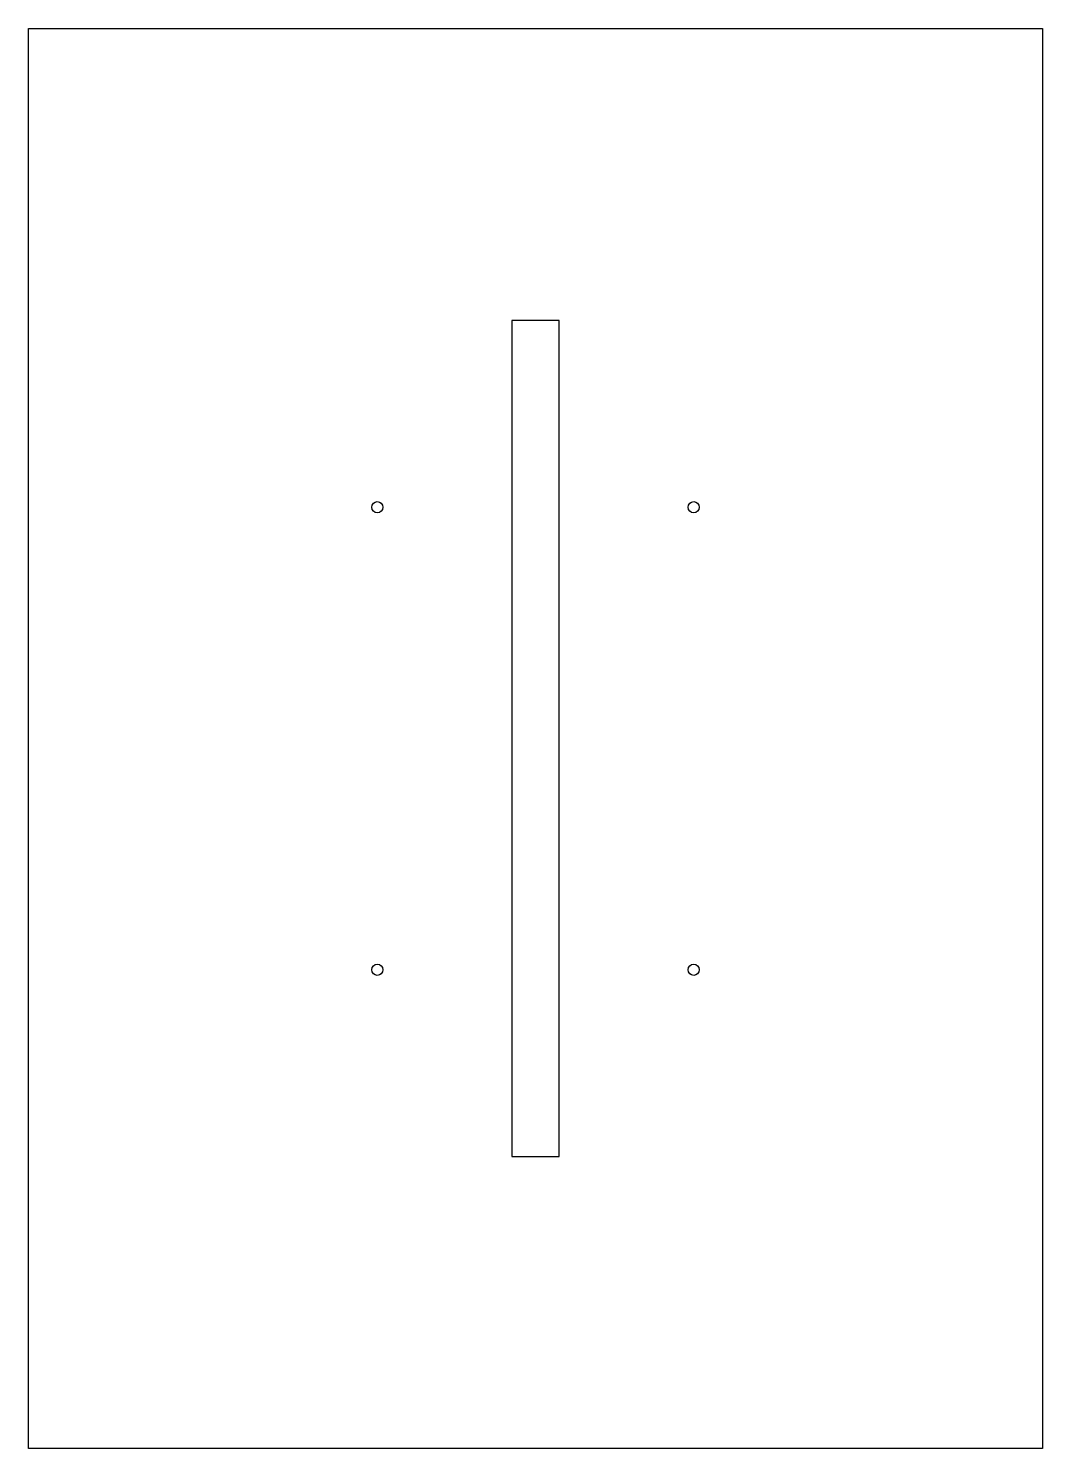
# Model space of a CAD drawing. Extents: x -102 to 398, y -245 to 455.
import ezdxf

# ---------------------------------------------------------------- set-up
doc = ezdxf.new("R2010")
doc.units = 0
doc.layers.add('View', color=7, linetype='CONTINUOUS')

msp = doc.modelspace()

# ---------------------------------------------------------------- linework, layer by layer
at = {"layer": 'View'}
for p, q in [((-101.5, 455), (398.5, 455)), ((-101.5, -245), (-101.5, 455)), ((398.5, 455), (398.5, -245)), ((136.8, 311), (136.8, -101)), ((160.2, 311), (136.8, 311)), ((160.2, -101), (160.2, 311)), ((136.8, -101), (160.2, -101)), ((398.5, -245), (-101.5, -245))]:
    msp.add_line(p, q, dxfattribs=at)
for centre in [(70.5, 219), (226.5, 219), (70.5, -9), (226.5, -9)]:
    msp.add_circle(centre, 2.75, dxfattribs=at)

doc.saveas('drawing.dxf')
